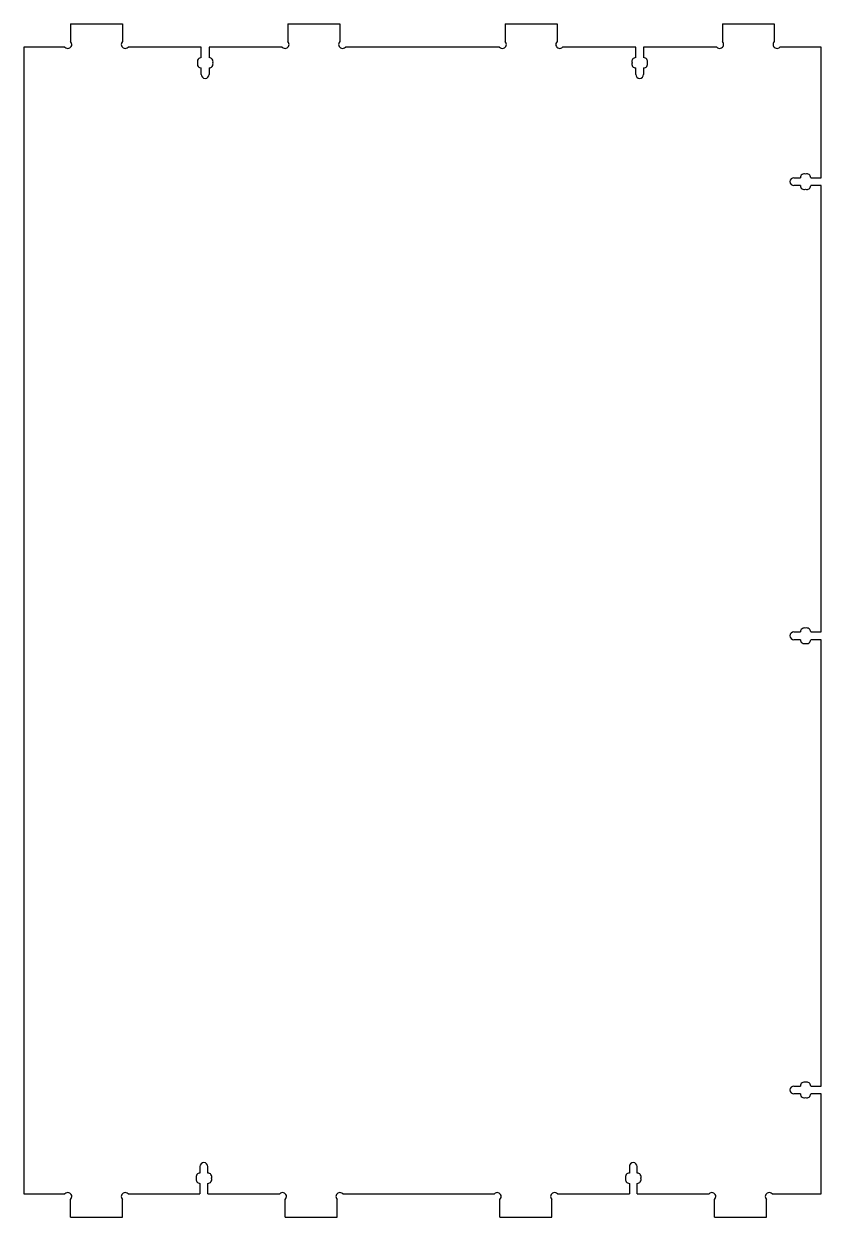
# Model space of a CAD drawing. Header units: millimetres. Extents: x 0 to 614, y 0 to 920.
import ezdxf

# ---------------------------------------------------------------- set-up
doc = ezdxf.new("R2010")
doc.units = ezdxf.units.MM
doc.layers.get('0').update_dxf_attribs({"linetype": 'CONTINUOUS'})

msp = doc.modelspace()

# ---------------------------------------------------------------- linework, layer by layer
for p, q in [((36, 919.6), (76, 919.6)), ((36, 919.6), (36, 905.91)), ((76, 919.6), (76, 905.91)), ((203.41, 919.6), (243.41, 919.6)), ((203.41, 919.6), (203.41, 905.91)), ((243.41, 919.6), (243.41, 905.91)), ((370.82, 919.6), (410.82, 919.6)), ((370.82, 919.6), (370.82, 905.91)), ((410.82, 919.6), (410.82, 905.91)), ((538.23, 919.6), (578.23, 919.6)), ((538.23, 919.6), (538.23, 905.91)), ((578.23, 919.6), (578.23, 905.91)), ((31.69, 901.6), (0, 901.6)), ((0, 901.6), (0, 18)), ((136.7, 901.6), (80.31, 901.6)), ((136.7, 893.59), (136.7, 901.6)), ((199.1, 901.6), (142.7, 901.6)), ((142.7, 901.6), (142.7, 893.59)), ((366.5, 901.6), (247.72, 901.6)), ((471.52, 901.6), (415.13, 901.6)), ((471.52, 893.59), (471.52, 901.6)), ((533.91, 901.6), (477.52, 901.6)), ((477.52, 901.6), (477.52, 893.59)), ((614.3, 901.6), (582.54, 901.6)), ((614.3, 801), (614.3, 901.6)), ((136.7, 880.6), (136.7, 885.61)), ((142.7, 885.61), (142.7, 880.6)), ((471.52, 880.6), (471.52, 885.61)), ((477.52, 885.61), (477.52, 880.6)), ((593.3, 801), (598.31, 801)), ((606.29, 801), (614.3, 801)), ((598.31, 795), (593.3, 795)), ((614.3, 795), (606.29, 795)), ((614.3, 451), (614.3, 795)), ((593.3, 451), (598.31, 451)), ((606.29, 451), (614.3, 451)), ((598.31, 445), (593.3, 445)), ((614.3, 445), (606.29, 445)), ((614.3, 101), (614.3, 445)), ((593.3, 101), (598.31, 101)), ((598.31, 95), (593.3, 95)), ((606.29, 101), (614.3, 101)), ((614.3, 95), (606.29, 95)), ((614.3, 18), (614.3, 95)), ((135.7, 39), (135.7, 33.99)), ((141.7, 33.99), (141.7, 39)), ((466.52, 39), (466.52, 33.99)), ((472.52, 33.99), (472.52, 39)), ((135.7, 26.01), (135.7, 18)), ((141.7, 18), (141.7, 26.01)), ((466.52, 26.01), (466.52, 18)), ((472.52, 18), (472.52, 26.01)), ((0, 18), (31.69, 18)), ((36, 0), (36, 13.69)), ((76, 0), (76, 13.69)), ((80.31, 18), (135.7, 18)), ((141.7, 18), (197.1, 18)), ((201.41, 0), (201.41, 13.69)), ((241.41, 0), (241.41, 13.69)), ((245.72, 18), (362.5, 18)), ((366.82, 0), (366.82, 13.69)), ((406.82, 0), (406.82, 13.69)), ((411.13, 18), (466.52, 18)), ((472.52, 18), (527.91, 18)), ((532.23, 0), (532.23, 13.69)), ((572.23, 0), (572.23, 13.69)), ((576.54, 18), (614.3, 18)), ((36, 0), (76, 0)), ((201.41, 0), (241.41, 0)), ((366.82, 0), (406.82, 0)), ((532.23, 0), (572.23, 0))]:
    msp.add_line(p, q)
for centre, radius, start, end in [((33.88, 903.72), 3.05, 224.06826, 45.93174), ((78.12, 903.72), 3.05, 134.06826, 315.93174), ((201.29, 903.72), 3.05, 224.06826, 45.93174), ((245.53, 903.72), 3.05, 134.06826, 315.93174), ((368.7, 903.72), 3.05, 224.06826, 45.93174), ((412.94, 903.72), 3.05, 134.06826, 315.93174), ((536.1, 903.72), 3.05, 224.06826, 45.93174), ((580.35, 903.72), 3.05, 134.06826, 315.93174), ((136.71, 890.54), 3.05, 90.12541, 198.01625), ((142.7, 890.54), 3.05, 341.98375, 89.87459), ((471.53, 890.54), 3.05, 90.12541, 198.01625), ((477.51, 890.54), 3.05, 341.98375, 89.87459), ((136.71, 888.66), 3.05, 161.98375, 269.87459), ((142.7, 888.66), 3.05, 270.12541, 18.01625), ((471.53, 888.66), 3.05, 161.98375, 269.87459), ((477.51, 888.66), 3.05, 270.12541, 18.01625), ((139.7, 880.6), 3, 180, 0), ((474.52, 880.6), 3, 180, 0), ((593.3, 798), 3, 90, 270), ((601.36, 800.99), 3.05, 71.98375, 179.87459), ((603.24, 800.99), 3.05, 0.12541, 108.01625), ((601.36, 795.01), 3.05, 180.12541, 288.01625), ((603.24, 795.01), 3.05, 251.98375, 359.87459), ((593.3, 448), 3, 90, 270), ((601.36, 450.99), 3.05, 71.98375, 179.87459), ((603.24, 450.99), 3.05, 0.12541, 108.01625), ((601.36, 445.01), 3.05, 180.12541, 288.01625), ((603.24, 445.01), 3.05, 251.98375, 359.87459), ((601.36, 100.99), 3.05, 71.98375, 179.87459), ((603.24, 100.99), 3.05, 0.12541, 108.01625), ((593.3, 98), 3, 90, 270), ((601.36, 95.01), 3.05, 180.12541, 288.01625), ((603.24, 95.01), 3.05, 251.98375, 359.87459), ((138.7, 39), 3, 0, 180), ((469.52, 39), 3, 0, 180), ((135.71, 30.94), 3.05, 90.12541, 198.01625), ((135.71, 29.06), 3.05, 161.98375, 269.87459), ((141.7, 30.94), 3.05, 341.98375, 89.87459), ((141.7, 29.06), 3.05, 270.12541, 18.01625), ((466.53, 30.94), 3.05, 90.12541, 198.01625), ((466.53, 29.06), 3.05, 161.98375, 269.87459), ((472.51, 30.94), 3.05, 341.98375, 89.87459), ((472.51, 29.06), 3.05, 270.12541, 18.01625), ((33.88, 15.88), 3.05, 314.06826, 135.93174), ((78.12, 15.88), 3.05, 44.06826, 225.93174), ((199.29, 15.88), 3.05, 314.06826, 135.93174), ((243.53, 15.88), 3.05, 44.06826, 225.93174), ((364.7, 15.88), 3.05, 314.06826, 135.93174), ((408.94, 15.88), 3.05, 44.06826, 225.93174), ((530.1, 15.88), 3.05, 314.06826, 135.93174), ((574.35, 15.88), 3.05, 44.06826, 225.93174)]:
    msp.add_arc(centre, radius, start, end)

doc.saveas('drawing.dxf')
